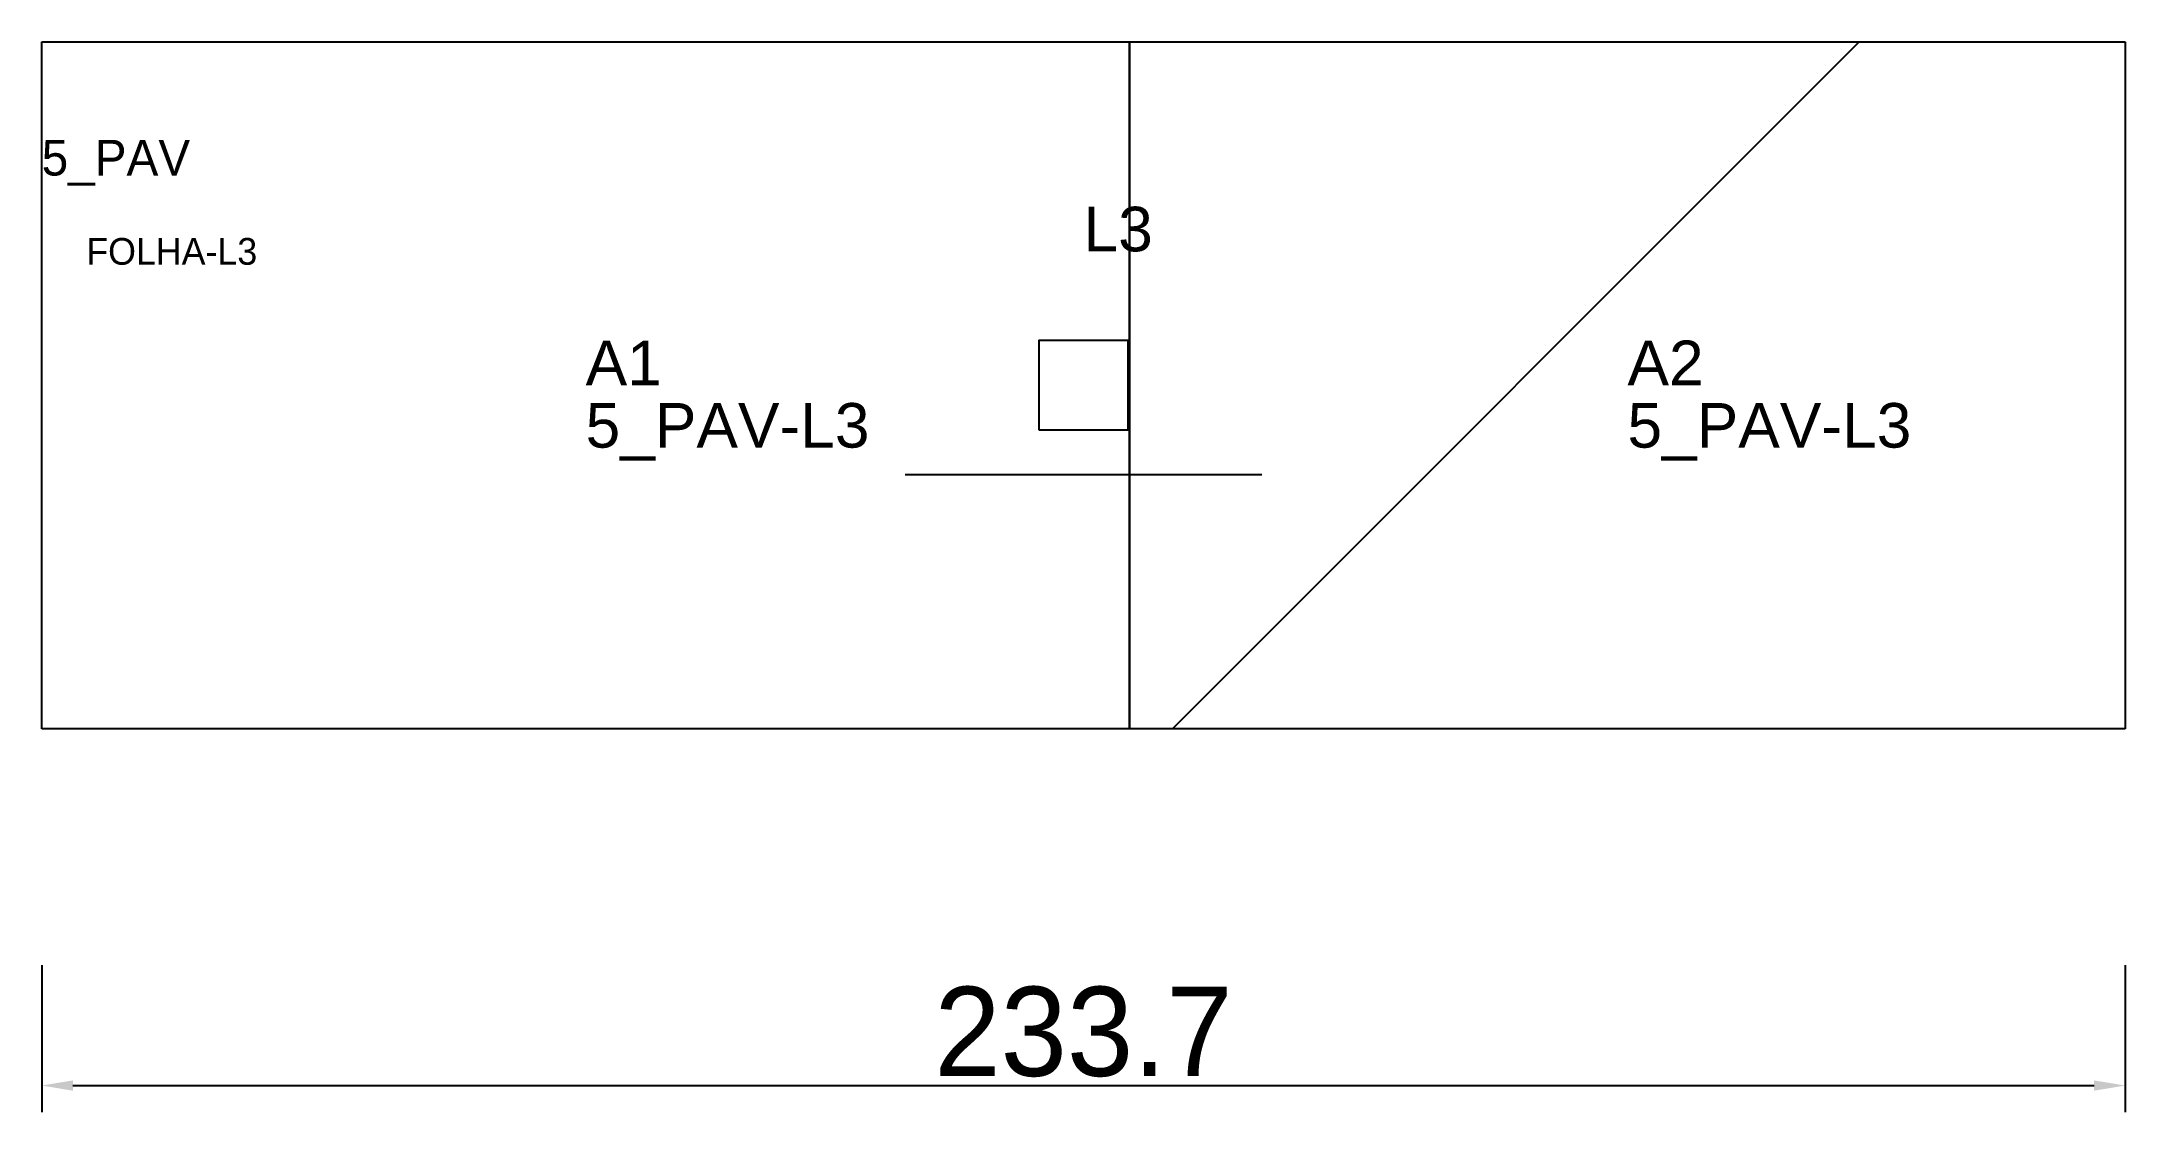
# Model space of a CAD drawing. Header units: metres. Extents: x 222 to 456, y 82 to 202.
import ezdxf

# ---------------------------------------------------------------- set-up
doc = ezdxf.new("R2010")
doc.units = ezdxf.units.M
for name, color, linetype in [('3', 3, 'CONTINUOUS'), ('AUX00', 7, 'CONTINUOUS'), ('COTA', 241, 'CONTINUOUS'), ('FOLHA', 255, 'CONTINUOUS'), ('Hachura', 251, 'CONTINUOUS'), ('NOMENCLATURA', 7, 'CONTINUOUS'), ('Nível', 160, 'CONTINUOUS'), ('Painéis', 200, 'CONTINUOUS'), ('Pilares', 5, 'CONTINUOUS'), ('SARR_2.2x7', 40, 'CONTINUOUS')]:
    doc.layers.add(name, color=color, linetype=linetype)
doc.styles.add('ARIAL', font='Arial.ttf')
doc.styles.add('STR_STANDARD', font='arial.ttf')
doc.dimstyles.new('EZ DXF', dxfattribs={"dimtxt": 10, "dimasz": 3.5, "dimexe": 3, "dimexo": 1.5, "dimgap": 1, "dimtad": 1, "dimdec": 1, "dimdsep": 46, "dimcen": 2.5, "dimazin": 3, "dimtfac": 1, "dimtmove": 0, "dimatfit": 3})

msp = doc.modelspace()

# ---------------------------------------------------------------- hatches: boundary and pattern name
at = {"layer": 'Hachura'}
h = msp.add_hatch(dxfattribs=at)
h.set_pattern_fill('ANSI31', scale=50)
h.paths.add_polyline_path([(222.2, 201.5), (455.87, 201.5), (455.87, 124.5), (222.2, 124.5)])
h = msp.add_hatch(dxfattribs=at)
h.set_pattern_fill('ANSI31', scale=50)
h.paths.add_polyline_path([(222.2, 201.5), (455.87, 201.5), (455.87, 124.5), (222.2, 124.5)])

# ---------------------------------------------------------------- linework, layer by layer
at = {"layer": '3'}
msp.add_lwpolyline([(344.2, 124.5), (344.2, 201.5)], close=True, dxfattribs=at)
msp.add_lwpolyline([(344.2, 124.5), (344.2, 201.5)], close=True, dxfattribs=at)
at = {"layer": 'Painéis', "color": 200}
for p, q in [((222.2, 201.5), (455.87, 201.5)), ((222.2, 124.5), (222.2, 201.5)), ((222.2, 201.5), (455.87, 201.5)), ((222.2, 124.5), (222.2, 201.5)), ((455.87, 201.5), (455.87, 124.5)), ((455.87, 201.5), (455.87, 124.5)), ((455.87, 124.5), (222.2, 124.5)), ((455.87, 124.5), (222.2, 124.5))]:
    msp.add_line(p, q, dxfattribs=at)
at = {"layer": 'Pilares'}
msp.add_lwpolyline([(334.04, 158), (344.04, 158), (344.04, 168), (334.04, 168)], close=True, dxfattribs=at)
msp.add_lwpolyline([(334.04, 158), (344.04, 158), (344.04, 168), (334.04, 168)], close=True, dxfattribs=at)
at = {"layer": 'SARR_2.2x7'}
msp.add_line((319.04, 153), (359.04, 153), dxfattribs=at)
msp.add_line((319.04, 153), (359.04, 153), dxfattribs=at)

# ---------------------------------------------------------------- texts
at = {"layer": '3', "style": 'STR_STANDARD'}
for s, p in [('A1', (283.2, 163)), ('A1', (283.2, 163)), ('A2', (400.04, 163)), ('A2', (400.04, 163))]:
    msp.add_text(s, height=5, dxfattribs=at).set_placement(p)
at = {"layer": 'AUX00', "style": 'STR_STANDARD'}
for p in [(283.2, 156), (283.2, 156), (400.04, 156), (400.04, 156)]:
    msp.add_text('5_PAV-L3', height=5, dxfattribs=at).set_placement(p)
at = {"layer": 'FOLHA'}
msp.add_text('FOLHA-L3', height=3, dxfattribs=at).set_placement((227.2, 176.5))
msp.add_text('FOLHA-L3', height=3, dxfattribs=at).set_placement((227.2, 176.5))
at = {"layer": 'NOMENCLATURA', "insert": (339.04, 183), "char_height": 5, "attachment_point": 1, "style": 'ARIAL'}
msp.add_mtext('L3', dxfattribs=at)
msp.add_mtext('L3', dxfattribs=at)
at = {"layer": 'Nível'}
msp.add_text('5_PAV', height=4, dxfattribs=at).set_placement((222.2, 186.5))
msp.add_text('5_PAV', height=4, dxfattribs=at).set_placement((222.2, 186.5))

# ---------------------------------------------------------------- dimensions: what is measured, and where the dimension line sits
at = {"layer": 'COTA'}
msp.add_linear_dim(base=(222.2, 84.5), p1=(222.2, 99.5), p2=(455.87, 99.5), dimstyle='EZ DXF', dxfattribs=at).render()
msp.add_linear_dim(base=(222.2, 84.5), p1=(222.2, 99.5), p2=(455.87, 99.5), dimstyle='EZ DXF', dxfattribs=at).render()

doc.saveas('drawing.dxf')
